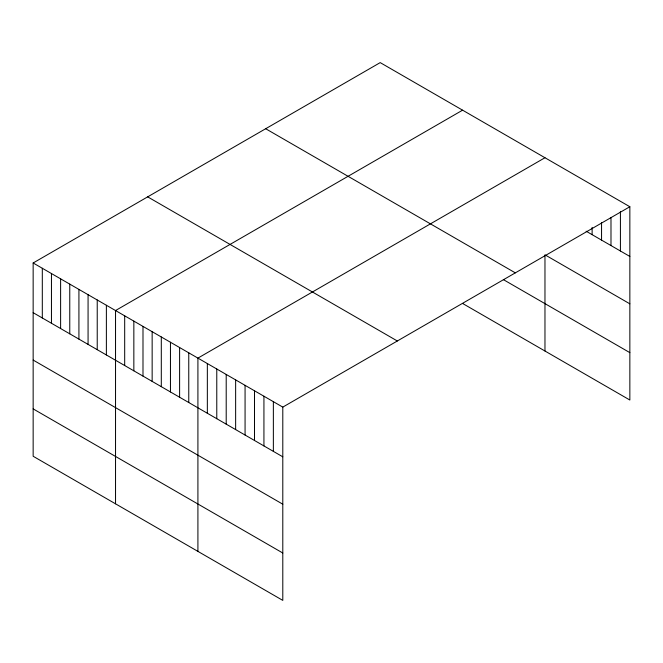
<?xml version="1.0" encoding="UTF-8"?>
<svg xmlns="http://www.w3.org/2000/svg" width="663" height="663" viewBox="0 0 663 663"><rect width="100%" height="100%" fill="white"/><g stroke="black" fill="none" stroke-linecap="round" stroke-linejoin="round"><path stroke-width="0.99" d="M33.15 262.979L282.794 407.115L282.794 600.388L33.15 456.26L33.15 262.979L380.206 62.612L629.85 206.74L629.85 400.021L462.583 303.455M462.583 110.174L115.536 310.541L115.536 503.822M544.969 157.736L197.914 358.111L197.914 551.384M282.794 407.115L629.85 206.74M586.125 231.205L629.85 256.448M629.85 303.828L544.969 254.824L544.969 351.017M265.672 128.73L515.325 272.866M503.366 279.612L629.85 352.641M147.675 196.861L397.328 340.989M33.15 312.687L282.794 456.815M33.15 360.067L282.794 504.195M33.15 408.88L282.794 553.008M620.419 211.654L620.419 251.004M610.988 217.597L610.988 245.559M601.556 222.511L601.556 240.114M592.125 227.417L592.125 234.669M273.363 401.67L273.363 451.37M263.932 396.225L263.932 445.926M254.501 390.78L254.501 440.481M245.07 385.336L245.07 435.036M235.638 379.891L235.638 429.591M226.207 374.446L226.207 424.146M216.776 369.001L216.776 418.701M207.345 363.556L207.345 413.256M188.764 352.824L188.764 402.524M179.607 347.536L179.607 397.245M170.457 342.249L170.457 391.957M161.3 336.97L161.3 386.67M152.15 331.682L152.15 381.391M142.993 326.395L142.993 376.103M133.843 321.116L133.843 370.816M124.685 315.828L124.685 365.537M106.378 305.262L106.378 354.962M97.229 299.974L97.229 349.674M88.071 294.687L88.071 344.395M78.922 289.408L78.922 339.108M69.764 284.12L69.764 333.82M60.615 278.833L60.615 328.541M51.457 273.554L51.457 323.254M42.308 268.266L42.308 317.967"/></g></svg>
